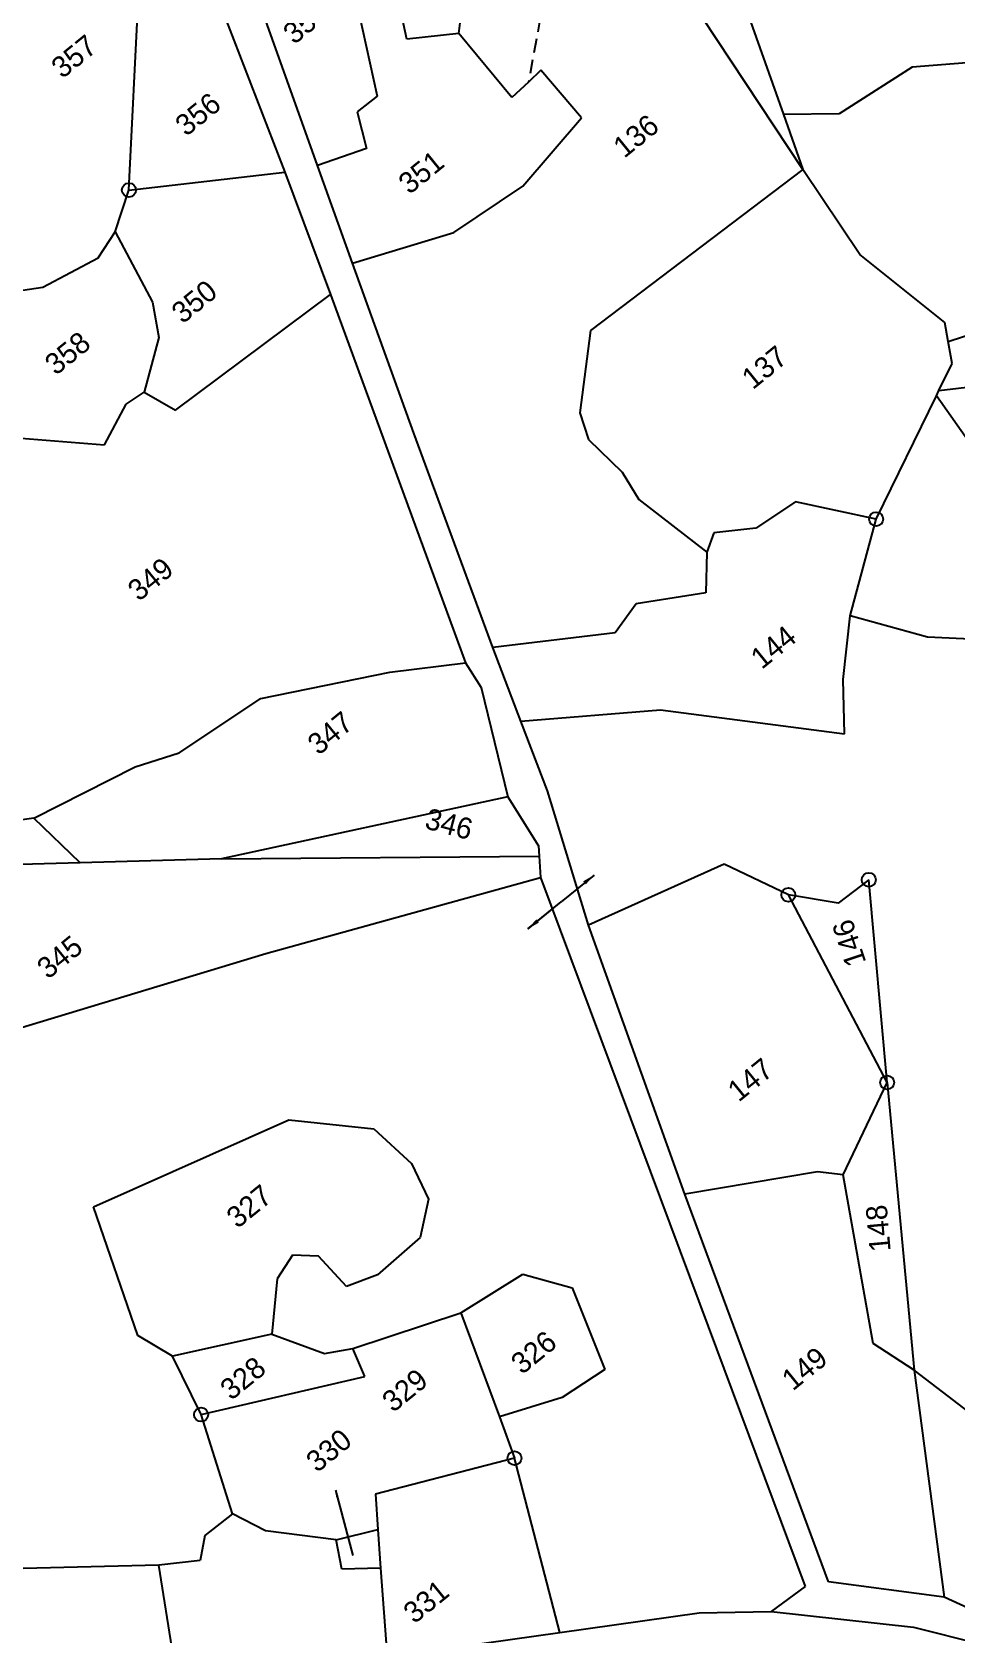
# Model space of a CAD drawing. Header units: metres. Extents: x 309685 to 314009, y 1915455 to 1919798.
# Drawn here: x 311802 to 312129, y 1918088 to 1918654 of the extents above; entities that cross this region are included whole.
import ezdxf

# ---------------------------------------------------------------- set-up
doc = ezdxf.new("R2010")
doc.units = ezdxf.units.M
doc.linetypes.add('DASHED', pattern=[0.75, 0.5, -0.25])
for name, color, linetype in [('POLY_PARCEL', 6, 'Continuous'), ('POLY_ROAD', 30, 'Continuous'), ('POLY_SUBPARCEL', 6, 'DASHED'), ('SYM_ARROW', 1, 'Continuous'), ('TEXT_PARCEL', 7, 'Continuous')]:
    doc.layers.add(name, color=color, linetype=linetype)
doc.styles.add('TEXT_MAP', font='')
doc.styles.get('TEXT_MAP').set_extended_font_data('Kruti Dev 050')
doc.dimstyles.get("Standard").update_dxf_attribs({"dimtxt": 0.18, "dimasz": 0.18, "dimexe": 0.18, "dimexo": 0.0625, "dimgap": 0.09, "dimtad": 0, "dimtih": 1, "dimtoh": 1, "dimdec": 4, "dimzin": 0, "dimdsep": 46, "dimtxsty": 'Standard', "dimcen": 0.09, "dimadec": 0, "dimazin": 0, "dimtfac": 1, "dimtdec": 4, "dimtofl": 0, "dimtmove": 0, "dimatfit": 3, "dimfxl": 1, "dimtolj": 1, "dimtzin": 0, "dimarcsym": 0})

# ---------------------------------------------------------------- blocks, each defined once
blk = doc.blocks.new('TEXTARROW')
blk.add_leader([(0.04, -0.01), (8.68, -0.01)], dimstyle='Standard', override={"dimtxt": 2.5, "dimasz": 2.5, "dimexe": 1.25, "dimexo": 0.625, "dimgap": 0.625, "dimtad": 1, "dimtih": 0, "dimtoh": 0, "dimzin": 8, "dimcen": 2.5, "dimtofl": 1})

msp = doc.modelspace()

# ---------------------------------------------------------------- linework, layer by layer
for centre in [(311836.67, 1918598.38), (312100.71, 1918482.17), (312098.08, 1918354.79), (312069.67, 1918349.46), (312104.58, 1918283.18), (311862.16, 1918165.89), (311972.92, 1918150.51)]:
    msp.add_circle(centre, 2.47)
at = {"layer": 'POLY_PARCEL'}
for p, q in [((311953.25, 1918653.65), (311961.22, 1918716.37)), ((312044.29, 1918691.98), (312067.92, 1918625.08)), ((311836.67, 1918598.38), (311840.92, 1918686.43)), ((311934.86, 1918651.7), (311928.83, 1918679.56)), ((312074.78, 1918605.66), (312025.13, 1918680.75)), ((311915.53, 1918671.78), (311924.43, 1918631.57)), ((311953.25, 1918653.65), (311934.86, 1918651.7)), ((311972, 1918631.03), (311953.25, 1918653.65)), ((312135.72, 1918643.51), (312113.4, 1918641.8)), ((311982.26, 1918640.68), (311977.83, 1918636.51)), ((311996.62, 1918623.91), (311982.26, 1918640.68)), ((312113.4, 1918641.8), (312087.65, 1918625.31)), ((311924.43, 1918631.57), (311917.3, 1918625.96)), ((311977.83, 1918636.51), (311972, 1918631.03)), ((311917.3, 1918625.96), (311920.62, 1918613.04)), ((311975.9, 1918599.75), (311996.62, 1918623.91)), ((312087.65, 1918625.31), (312067.92, 1918625.08)), ((312067.92, 1918625.08), (312074.78, 1918605.66)), ((311920.62, 1918613.04), (311903.34, 1918607.01)), ((311836.67, 1918598.38), (311891.74, 1918604.69)), ((312074.78, 1918605.66), (311999.76, 1918548.82)), ((312094.96, 1918575.58), (312074.78, 1918605.66)), ((311831.74, 1918583.68), (311836.67, 1918598.38)), ((311951.52, 1918583.34), (311975.9, 1918599.75)), ((311825.81, 1918574.44), (311831.74, 1918583.68)), ((311831.74, 1918583.68), (311845.04, 1918558.81)), ((311915.62, 1918572.58), (311951.52, 1918583.34)), ((311806.21, 1918564.09), (311825.81, 1918574.44)), ((312125.01, 1918551.63), (312094.96, 1918575.58)), ((311788.35, 1918561.44), (311806.21, 1918564.09)), ((311845.04, 1918558.81), (311847.19, 1918546.32)), ((311853.12, 1918520.61), (311907.83, 1918561.52)), ((312126.2, 1918544.87), (312178.36, 1918562.02)), ((311847.19, 1918546.32), (311842.01, 1918527.02)), ((311999.76, 1918548.82), (311996, 1918519.66)), ((312126.2, 1918544.87), (312125.01, 1918551.63)), ((312127.56, 1918537.12), (312126.2, 1918544.87)), ((312122.89, 1918527.56), (312127.56, 1918537.12)), ((312122.89, 1918527.56), (312144.76, 1918530.14)), ((311835.72, 1918522.79), (311842.01, 1918527.02)), ((311842.01, 1918527.02), (311853.12, 1918520.61)), ((312100.71, 1918482.17), (312121.99, 1918525.72)), ((312121.99, 1918525.72), (312122.89, 1918527.56)), ((312163.22, 1918467.08), (312121.99, 1918525.72)), ((311827.98, 1918508.35), (311835.72, 1918522.79)), ((311996, 1918519.66), (311999.04, 1918510.29)), ((311785.98, 1918511.72), (311827.98, 1918508.35)), ((311999.04, 1918510.29), (312010.99, 1918498.74)), ((312010.99, 1918498.74), (312016.83, 1918489.07)), ((312016.83, 1918489.07), (312040.81, 1918470.45)), ((312072.23, 1918488.29), (312058.15, 1918478.93)), ((312100.71, 1918482.17), (312072.23, 1918488.29)), ((312058.15, 1918478.93), (312043.36, 1918477.28)), ((312091.54, 1918448.03), (312100.71, 1918482.17)), ((312043.36, 1918477.28), (312040.81, 1918470.45)), ((312040.81, 1918470.45), (312040.49, 1918456.07)), ((312040.49, 1918456.07), (312015.9, 1918452.22)), ((312015.9, 1918452.22), (312008.45, 1918442.04)), ((312089.06, 1918425.52), (312091.54, 1918448.03)), ((312118.86, 1918440.5), (312091.54, 1918448.03)), ((312008.45, 1918442.04), (311965.19, 1918436.81)), ((312144.79, 1918439.23), (312118.86, 1918440.5)), ((311883.21, 1918418.76), (311928.84, 1918428.11)), ((311928.84, 1918428.11), (311955.54, 1918431.38)), ((312089.47, 1918406.28), (312089.06, 1918425.52)), ((311854.43, 1918399.59), (311883.21, 1918418.76)), ((311975.16, 1918410.78), (312024.49, 1918414.77)), ((312024.49, 1918414.77), (312089.47, 1918406.28)), ((311838.87, 1918394.72), (311854.43, 1918399.59)), ((311803.09, 1918376.52), (311838.87, 1918394.72)), ((311970.6, 1918384.1), (311869.41, 1918362.18)), ((311803.09, 1918376.52), (311762.12, 1918370.71)), ((311819.42, 1918360.77), (311803.09, 1918376.52)), ((311819.42, 1918360.77), (311769.13, 1918359.35)), ((311869.41, 1918362.18), (311819.42, 1918360.77)), ((311869.41, 1918362.18), (311981.6, 1918363.18)), ((312047.03, 1918360.31), (311999.03, 1918338.75)), ((312069.67, 1918349.46), (312047.03, 1918360.31)), ((311885.01, 1918328.73), (311982.1, 1918355.57)), ((312098.08, 1918354.79), (312087.29, 1918346.5)), ((312104.58, 1918283.18), (312098.08, 1918354.79)), ((312104.58, 1918283.18), (312069.67, 1918349.46)), ((312087.29, 1918346.5), (312069.67, 1918349.46)), ((311733.45, 1918282.94), (311885.01, 1918328.73)), ((312089.09, 1918250.57), (312104.58, 1918283.18)), ((312104.58, 1918283.18), (312114.18, 1918181.62)), ((311824.12, 1918239.24), (311893.17, 1918270.03)), ((311893.17, 1918270.03), (311923.19, 1918266.82)), ((311923.19, 1918266.82), (311936.46, 1918254.64)), ((311936.46, 1918254.64), (311942.47, 1918242.04)), ((312079.92, 1918251.65), (312033.13, 1918243.78)), ((312089.09, 1918250.57), (312079.92, 1918251.65)), ((312099.65, 1918191), (312089.09, 1918250.57)), ((311942.47, 1918242.04), (311939.54, 1918228.5)), ((311839.85, 1918193.89), (311824.12, 1918239.24)), ((311939.54, 1918228.5), (311924.55, 1918215.27)), ((311894.45, 1918222.22), (311889.04, 1918213.82)), ((311903.6, 1918221.86), (311894.45, 1918222.22)), ((311913.54, 1918211.18), (311903.6, 1918221.86)), ((311889.04, 1918213.82), (311887.12, 1918194.36)), ((311924.55, 1918215.27), (311913.54, 1918211.18)), ((311953.98, 1918201.89), (311975.87, 1918215.45)), ((311975.87, 1918215.45), (311993.28, 1918210.63)), ((311993.28, 1918210.63), (312004.81, 1918181.87)), ((311915.78, 1918189.2), (311953.98, 1918201.89)), ((311953.98, 1918201.89), (311967.55, 1918165.06)), ((311852.11, 1918186.58), (311839.85, 1918193.89)), ((311887.12, 1918194.36), (311852.11, 1918186.58)), ((311887.12, 1918194.36), (311905.82, 1918187.43)), ((312114.18, 1918181.62), (312099.65, 1918191)), ((311862.16, 1918165.89), (311852.11, 1918186.58)), ((311905.82, 1918187.43), (311915.78, 1918189.2)), ((311919.98, 1918179.34), (311915.78, 1918189.2)), ((311862.16, 1918165.89), (311919.98, 1918179.34)), ((312004.81, 1918181.87), (311989.7, 1918171.92)), ((312114.18, 1918181.62), (312124.69, 1918101.37)), ((312189.83, 1918123.5), (312114.18, 1918181.62)), ((311989.7, 1918171.92), (311967.55, 1918165.06)), ((311873.28, 1918130.89), (311862.16, 1918165.89)), ((311967.55, 1918165.06), (311972.92, 1918150.51)), ((311972.92, 1918150.51), (311923.78, 1918137.78)), ((311988.9, 1918088.99), (311972.92, 1918150.51)), ((311923.78, 1918137.78), (311924.64, 1918125.3)), ((311873.28, 1918130.89), (311863.51, 1918123.18)), ((311884.97, 1918124.8), (311873.28, 1918130.89)), ((311863.51, 1918123.18), (311861.78, 1918114.4)), ((311909.88, 1918121.65), (311884.97, 1918124.8)), ((311909.88, 1918121.65), (311924.64, 1918125.3)), ((311924.64, 1918125.3), (311925.59, 1918111.66)), ((311911.94, 1918111.32), (311909.88, 1918121.65)), ((311847.23, 1918112.71), (311756.44, 1918110.52)), ((311861.78, 1918114.4), (311847.23, 1918112.71)), ((311852.25, 1918080.94), (311847.23, 1918112.71)), ((311925.59, 1918111.66), (311911.94, 1918111.32)), ((311925.59, 1918111.66), (311927.94, 1918080.4)), ((311988.9, 1918088.99), (312038.17, 1918095.94)), ((312038.17, 1918095.94), (312063.55, 1918096.32)), ((311927.94, 1918080.4), (311988.9, 1918088.99))]:
    msp.add_line(p, q, dxfattribs=at)
at = {"layer": 'POLY_ROAD'}
for p, q in [((311860.88, 1918684.45), (311891.74, 1918604.69)), ((311903.34, 1918607.01), (311877.83, 1918678.38)), ((311891.74, 1918604.69), (311907.83, 1918561.52)), ((311915.62, 1918572.58), (311903.34, 1918607.01)), ((311937.39, 1918512.54), (311915.62, 1918572.58)), ((311907.83, 1918561.52), (311955.54, 1918431.38)), ((311965.19, 1918436.81), (311937.39, 1918512.54)), ((311975.16, 1918410.78), (311965.19, 1918436.81)), ((311955.54, 1918431.38), (311961.17, 1918422.66)), ((311961.17, 1918422.66), (311970.6, 1918384.1)), ((311984.59, 1918386.17), (311975.16, 1918410.78)), ((311970.6, 1918384.1), (311981.36, 1918366.81)), ((311999.03, 1918338.75), (311984.59, 1918386.17)), ((311981.36, 1918366.81), (311981.6, 1918363.18)), ((311981.6, 1918363.18), (311982.1, 1918355.57)), ((311982.1, 1918355.57), (312038.42, 1918204.94)), ((312033.13, 1918243.78), (311999.03, 1918338.75)), ((312083.85, 1918106.79), (312033.13, 1918243.78)), ((312038.42, 1918204.94), (312075.64, 1918105.22)), ((312075.64, 1918105.22), (312063.55, 1918096.32)), ((312124.69, 1918101.37), (312083.85, 1918106.79)), ((312168.46, 1918081.58), (312124.69, 1918101.37)), ((312063.55, 1918096.32), (312113.94, 1918090.82)), ((312113.94, 1918090.82), (312137.34, 1918084.89))]:
    msp.add_line(p, q, dxfattribs=at)
at = {"layer": 'POLY_SUBPARCEL', "ltscale": 10}
msp.add_line((311994.22, 1918725.56), (311977.83, 1918636.51), dxfattribs=at)

# ---------------------------------------------------------------- block references
at = {"layer": 'SYM_ARROW', "yscale": 1.74358062709332, "zscale": 1.74358062709332}
for p, xscale, rotation in [((312001.1, 1918356.5), 1.74358062709332, 219.0713907777249), ((311977.61, 1918337.43), -1.74358062709332, 219.0713907777249), ((311977.61, 1918337.43), 1.74358062709332, 39.07139077772489)]:
    msp.add_blockref('TEXTARROW', p, dxfattribs=dict(at, xscale=xscale, rotation=rotation))

# ---------------------------------------------------------------- texts
at = {"layer": 'TEXT_PARCEL', "style": 'TEXT_MAP'}
for s, rotation, p in [('355', 39.0714, (311895.04, 1918649.52)), ('357', 39.0714, (311813.14, 1918637.47)), ('356', 39.0714, (311856.91, 1918617.07)), ('136', 39.0714, (312011.69, 1918609.39)), ('351', 39.0714, (311935.79, 1918596.57)), ('350', 39.0714, (311855.62, 1918550.88)), ('358', 39.0714, (311810.83, 1918532.67)), ('137', 39.0714, (312057.12, 1918527.67)), ('349', 39.0714, (311840.14, 1918452.84)), ('144', 39.0714, (312060.27, 1918428.86)), ('347', 39.0714, (311903.67, 1918398.51)), ('346', 345.3184, (311940.8, 1918373.02)), ('146', 108.4894, (312097.3, 1918325.66)), ('345', 39.0714, (311808.06, 1918319.4)), ('147', 39.0714, (312052.12, 1918276.05)), ('327', 39.0714, (311875.02, 1918231.37)), ('148', 95.0759, (312105.86, 1918223.7)), ('328', 39.0714, (311872.79, 1918170.64)), ('149', 39.0714, (312071.26, 1918174.04)), ('329', 39.0714, (311930.02, 1918166.38)), ('330', 39.0714, (311903.15, 1918145.15)), ('331', 39.0714, (311937.53, 1918091.76))]:
    msp.add_text(s, height=7.458, rotation=rotation, dxfattribs=at).set_placement(p)
at = {"layer": 'TEXT_PARCEL', "ltscale": 10, "style": 'TEXT_MAP'}
msp.add_text('326', height=7.458, rotation=39.0714, dxfattribs=at).set_placement((311975.56, 1918179.79))

# ---------------------------------------------------------------- leaders
msp.add_leader([(311909.64, 1918139.18), (311915.81, 1918116.12)], dimstyle='Standard', override={"dimtxt": 2.5, "dimasz": 2.5, "dimexe": 1.25, "dimexo": 0.625, "dimgap": 0.625, "dimtad": 1, "dimtih": 0, "dimtoh": 0, "dimzin": 8, "dimcen": 2.5, "dimtofl": 1})

doc.saveas('drawing.dxf')
